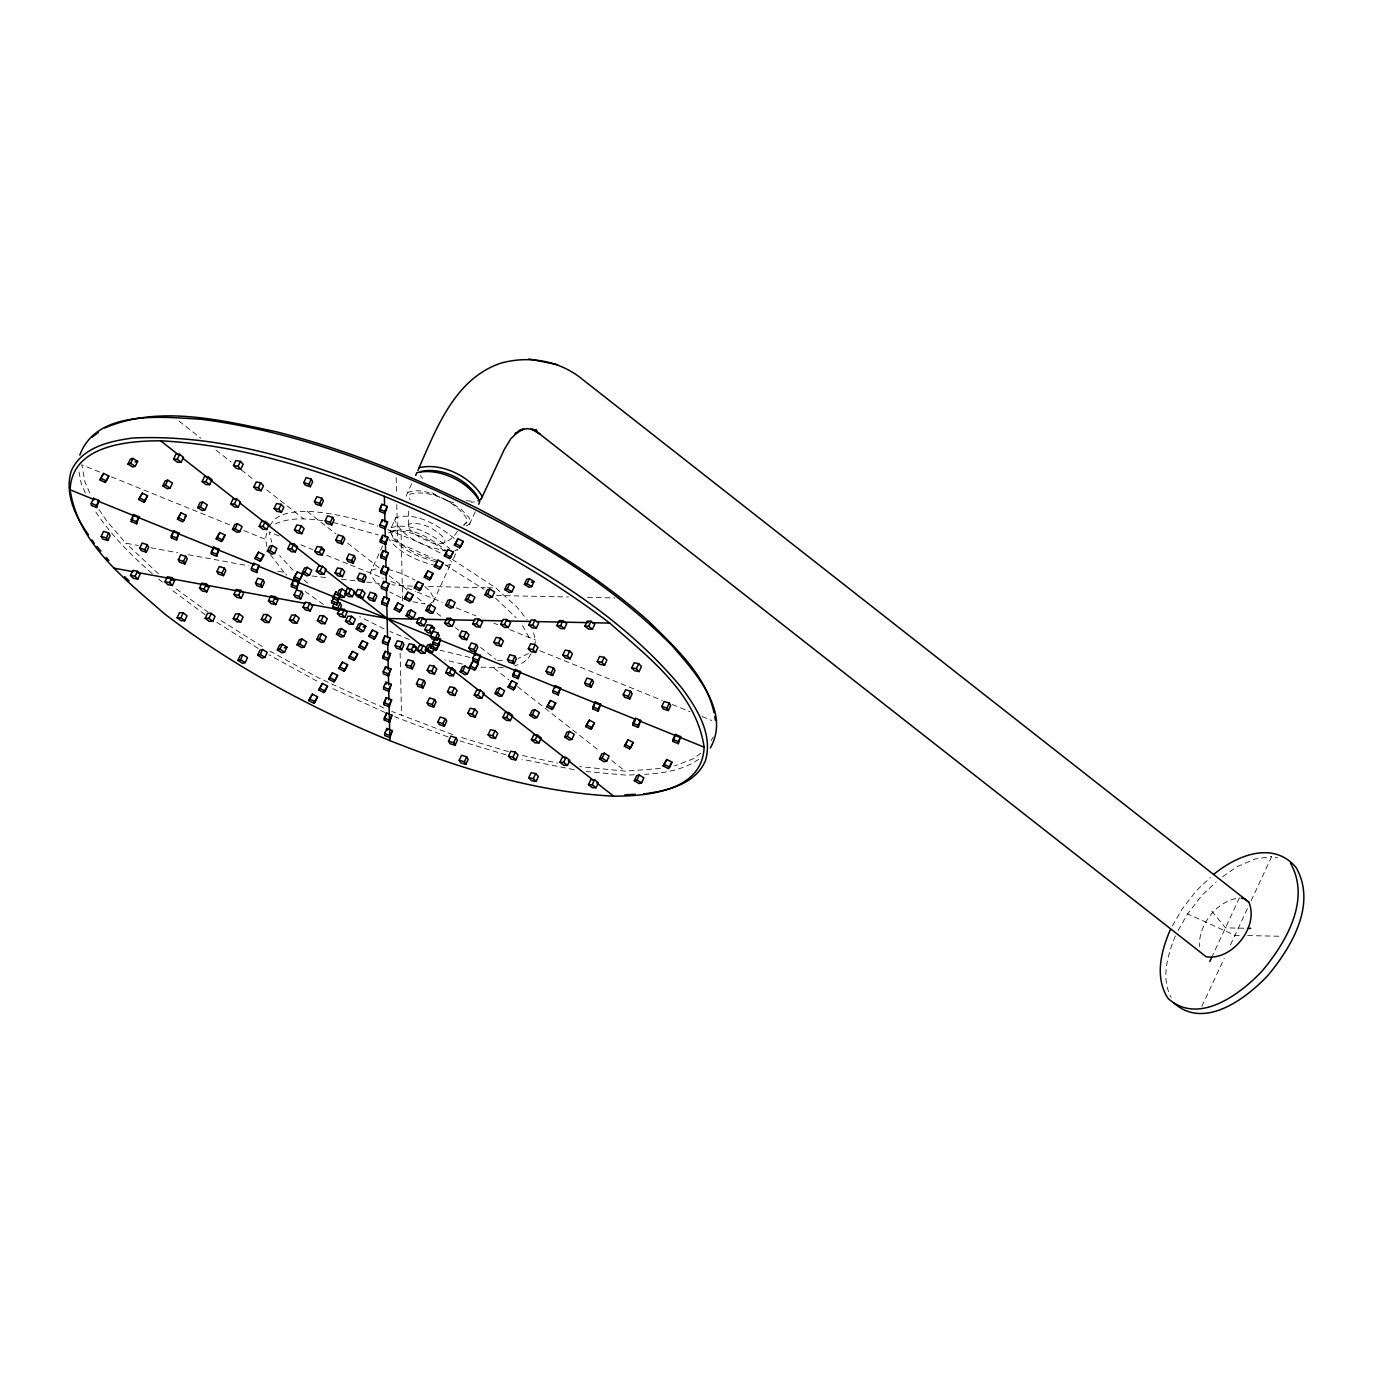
<?xml version="1.0" encoding="UTF-8"?>
<svg xmlns="http://www.w3.org/2000/svg" width="1373" height="1373" viewBox="0 0 1373 1373"><rect width="100%" height="100%" fill="white"/><g stroke="black" fill="none" stroke-linecap="round" stroke-linejoin="round"><path stroke-width="0.75" stroke-dasharray="5 3.75" d="M457.415 531.385C450.516 542.421 438.347 547.518 426.917 540.602C420.087 537.77 413.239 534.028 408.691 528.021L408.673 509.16M266.843 546.557L265.573 539.4L266.551 533.17M534.509 646.288L535.487 640.058L532.793 629.675M408.262 525.979L408.605 524.246C421.717 520.951 436.133 529.429 444.835 538.954L444.921 542.73M1175.391 935.94C1167.651 954.939 1160.7 978.108 1171.135 997.382M382.621 545.853L370.195 572.953L374.675 580.899L379.84 585.516M454.36 538.559C438.776 525.705 416.379 511.425 395.75 517.724L390.018 530.459C396.076 549.475 418.422 556.906 435.876 561.694M395.75 517.724L394.686 520.47C404.108 539.52 428.119 547.81 447.958 551.225M411.643 483.639L406.339 495.464L407.541 499.12M430.161 603.416L433.302 601.734L434.366 599.006L429.886 591.059L424.72 586.443L485.356 587.713M433.302 601.734L451.837 561.506M466.288 525.928L469.429 524.246L470.493 521.5L469.291 517.844L460.865 508.954L446.448 499.926M463.662 525.722L467.85 520.436C457.312 502.192 430.71 489.011 410.046 494.091L408.982 496.528L410.184 499.909M469.429 524.246L475.367 511.511M1211.484 957.856L1239.459 897.856C1216.976 900.739 1198.337 924.286 1199.453 946.666M1201.838 1006.392L1224.235 958.371M1230.5 944.916L1247.525 908.428M1251.112 900.739L1271.707 856.563L1277.645 857.885M1172.439 925.951L1181.844 909.407L1196.501 890.528L1210.505 877.398M1178.154 930.431L1187.559 913.886L1202.216 895.007L1216.221 881.878M711.145 740.579L713.308 736.923M270.052 525.67C276.574 512.198 294.114 511.786 307.123 511.322C331.339 512.541 355.109 518.308 378.004 526.134M531.025 653.788L527.764 659.091L522.255 663.056L514.652 665.939M528.502 653.582L518.153 658.439M700.848 753.211L692.679 759.029L674.521 765.928M698.754 759.338C683.136 770.219 663.296 773.239 644.624 774.321M1222.622 876.695L1237.433 866.466L1255.265 859L1271.707 856.563M407.403 492.718C424 485.75 440.75 499.291 456.317 503.788M391.082 527.73C411.711 521.431 434.125 535.71 449.692 548.565M388.748 532.724C408.502 523.902 431.036 538.233 446.088 550.573M371.259 570.224L379.446 568.062L347.489 543.004M454.635 550.916L457.775 549.251L453.107 559.24L449.966 560.922M450.79 564.252L444.286 566.242M395.527 530.047L392.558 531.591L391.494 534.028L392.695 537.409M463.834 524.417L466.786 522.89M275.321 523.92C290.218 517.209 307.157 518.376 322.912 520.762M660.293 768.502L625.264 771.145L579.749 766.615M471.334 502.243L474.32 501.917M391.889 531.042C412.346 529.738 432.341 540.378 447.358 553.559M497.438 660.636L504.921 660.31M480.842 667.141L503.29 667.724M634.292 774.784L626.002 775.144L586.374 771.523M412.484 586.185L391.786 584.812M487.449 587.747L495.807 587.919L516.986 607.106L527.181 619.704M496.545 595.504L568.473 596.998M587.524 597.392L615.035 597.976M1243.835 928.234L1225.471 927.856L1211.398 910.642M1239.184 935.408L1234.979 935.322L1187.559 913.886M1247.611 935.579L1281.284 936.283M466.357 500.682L472.913 501.402M312.014 575.991L328.799 577.844M341.396 579.234L356.105 580.865M366.591 582.032L379.188 583.422M574.137 769.669L522.444 759.338M98.976 509.503L106.991 521.294L125.801 543.193L138.295 545.493M150.79 547.793L177.872 552.787M188.273 554.709L248.667 565.83M277.827 571.202L284.074 572.352L286.854 575.064M333.124 522.444L378.347 534.904M469.892 657.444L440.132 650.218M462.495 664.103L444.732 659.915M522.461 755.493L557.592 763.096M438.382 560.682C420.842 556.408 402.495 548.788 391.219 534.114M436.048 565.676C418.525 561.403 400.161 553.782 388.885 539.126M387.924 569.263L401.997 573.622L414.972 580.058M412.775 601.752L425.115 603.897L415.333 596.225M508.388 751.666L460.59 737.232M506.139 754.893L459.904 740.905M448.01 736.958L394.703 716.689M452.695 734.606L391.683 711.386M387.632 529.515L418.49 542.129L443.119 554.383M391.837 539.949L432.392 557.987M409.223 639.526L389.932 631.494M278.976 535.933L269.057 531.9L271.768 542.284M300.79 544.789L312.701 549.612M326.568 555.258L348.382 564.114M350.372 564.904L383.41 578.325M390.962 581.38L415.487 591.351M417.375 592.106L442.295 602.215M456.179 607.861L476.002 615.911M493.851 623.153L497.815 624.766M509.709 629.589L535.487 640.058M99.577 472.02L81.779 464.812L84.972 481.872L89.949 493.405M111.419 476.843L229.995 524.967M243.828 530.579L265.573 539.4M539.898 650.768L662.421 700.505M672.307 704.503L690.087 711.729M701.946 716.534L711.832 720.55M383.805 707.987L318.605 677.867L269.468 650.785M385.212 712.604L330.189 687.461M400.899 597.581L389.589 591.917M384.131 628.903L359.64 616.614M445.041 564.801L484 589.343M316.888 681.077L268.919 654.767M431.946 492.667L439.703 497.043M258.158 648.399L215.63 621.591M452.163 559.257L495.807 587.919M262.312 646.546L218.479 619M323.427 604.463L305.252 591.54M176.19 588.863L208.13 612.204M205.092 614.658L169.926 588.588M307.123 511.322L335.716 533.754M389.228 575.75L407.18 589.824M436.889 613.13L443.616 618.416M455.39 627.65L458.754 630.293M480.619 647.438L495.756 659.315M179.022 421.099L200.921 438.262M216.076 450.155L231.213 462.032M241.322 469.961L254.794 480.533M266.585 489.766L303.622 518.822M493.954 668.136L509.091 680.013M517.518 686.62L600.018 751.34M611.809 760.591L625.264 771.145M495.584 598.182L516.111 617.678M303.845 579.887L308.753 584.04M158.427 573.828L125.801 543.193M152.163 573.554C130.469 554.658 109.874 533.96 94.291 509.64M158.616 579.011L163.473 583.113M293.136 570.276L279.697 555.67M284.074 572.352L270.395 554.623M420.292 475.556L422.472 478.405M522.529 625.504L530.716 640.402M85.401 493.13L81.161 483.45L79.033 471.969M401.122 534.646L402.649 602.438M396.179 477.581L396.557 494.246M396.78 504.663L397.621 542.146M400.127 653.153L401.534 715.642"/><path stroke-width="1.5" d="M79.823 455.047C96.934 409.24 161.671 417.066 200.681 419.211C282.666 429.646 361.442 457.192 436.563 490.83C522.032 531.179 606.317 578.788 673.045 646.752C695.562 673.062 730.917 711.523 710.356 747.942M70.126 489.801C71.808 445.641 126.762 440.733 160.641 440.819C237.975 444.698 312.821 467.987 384.371 496.322C464.28 529.189 540.893 570.705 609.715 623.102C648.21 656.998 696.145 692.987 704.126 747.152C702.444 791.311 647.49 796.237 613.611 796.151C536.277 792.272 461.431 768.966 389.881 740.631C309.972 707.781 233.359 666.265 164.537 613.868C126.041 579.972 78.107 543.965 70.126 489.801L93.896 499.463M1170.345 929.624C1161.112 951.008 1154.333 977.439 1168.08 998.48C1198.337 1025.631 1239.87 994.567 1262.044 971.14C1285.866 942.685 1311.249 899.796 1290.466 863.205M537.667 432.375L1206.146 956.741C1232.25 960.963 1259.367 926.363 1248.812 902.095L582.667 379.532C559.841 360.567 528.485 355.178 500.235 363.364C454.926 379.12 436.751 427.621 419.057 467.73L417.993 470.458M415.659 475.47L416.723 472.724C439.24 467.249 468.45 481.545 479.829 501.505L478.765 504.251M477.958 500.922L481.099 499.24L482.146 496.511C470.785 476.551 441.557 462.255 419.057 467.73M99.937 479.829L103.61 473.41L108.776 476.036L106.442 481.031L105.103 482.455L99.937 479.829L103.61 473.41M91.236 503.307L93.57 498.296L98.907 500.476L96.625 507.529L91.287 505.367L91.236 503.307L96.573 505.47L96.625 507.529M105.103 482.455L108.776 476.036M96.573 505.47L98.907 500.476M127.998 464.091L130.332 459.08L132.958 458.393L137.609 461.294L135.275 466.288L132.649 466.992L127.998 464.091L130.624 463.387L135.275 466.288M130.624 463.387L132.958 458.393M101.207 536.397L103.541 531.385L108.69 532.947L110.115 535.504L107.781 540.499L102.632 538.937L101.207 536.397L106.356 537.959L107.781 540.499M106.356 537.959L108.69 532.947M138.69 499.515L142.363 493.096L147.529 495.722L145.195 500.716L143.856 502.14L138.69 499.515L142.363 493.096M131.259 519.543L133.593 514.549L138.93 516.711L136.648 523.765L131.31 521.603L131.259 519.543L136.596 521.723L136.648 523.765M131.31 521.603L132.872 518.273M143.856 502.14L147.529 495.722M136.596 521.723L138.93 516.711M173.564 459.217L175.898 454.206L179.64 454.291L183.45 457.278L181.116 462.272L177.374 462.203L173.564 459.217L177.306 459.286L181.116 462.272M162.838 485.87L165.172 480.876L167.798 480.172L172.449 483.073L170.115 488.084L167.489 488.771L162.838 485.87L165.464 485.167L170.115 488.084M177.306 459.286L179.64 454.291M165.464 485.167L167.798 480.172M139.789 548.102L142.106 543.09L147.254 544.652L148.679 547.209L146.345 552.203L141.213 550.642L139.789 548.102L144.92 549.663L146.345 552.203M130.504 575.424L132.838 570.413L137.437 571.271L140.149 574.137L137.815 579.131L133.215 578.273L130.504 575.424L135.103 576.265L137.815 579.131M144.92 549.663L147.254 544.652M135.103 576.265L137.437 571.271M177.443 519.2L181.116 512.781L186.282 515.407L183.948 520.401L182.609 521.826L177.443 519.2L181.116 512.781M171.299 535.796L173.616 530.802L178.953 532.964L176.671 540.018L171.333 537.856L171.299 535.796L176.636 537.959L176.671 540.018M171.333 537.856L173.616 530.802M202.106 481.597L204.44 476.603L208.181 476.688L211.991 479.675L209.657 484.669L205.916 484.583L202.106 481.597L205.847 481.683L209.657 484.669M176.636 537.959L178.953 532.964M205.847 481.683L208.181 476.688M197.678 507.65L200.012 502.655L202.638 501.952L207.289 504.852L204.955 509.864L202.329 510.55L197.678 507.65L200.304 506.963L204.955 509.864M165 581.774L167.334 576.78L171.934 577.621L174.628 580.487L172.312 585.482L167.712 584.641L165 581.774L169.6 582.633L172.312 585.482M200.304 506.963L202.638 501.952M178.353 559.789L180.687 554.795L185.836 556.357L187.26 558.897L184.926 563.908L179.777 562.346L178.353 559.789L183.501 561.351L184.926 563.908M169.6 582.633L171.934 577.621M183.501 561.351L185.836 556.357M233.53 465.533L235.847 460.521L240.447 461.379L243.158 464.228L240.824 469.24L236.225 468.382L233.53 465.533L238.13 466.374L240.824 469.24M238.13 466.374L240.447 461.379M177.134 617.713L179.468 612.718L183.21 612.804L187.003 615.773L184.686 620.785L180.944 620.699L177.134 617.713L180.876 617.799L184.686 620.785M230.664 503.994L232.998 499L236.74 499.086L240.532 502.072L238.216 507.066L234.474 506.98L230.664 503.994L234.405 504.08L238.216 507.066M216.196 538.885L219.869 532.467L225.035 535.092L222.701 540.087L221.362 541.511L216.196 538.885L219.869 532.467M211.322 552.049L213.656 547.038L218.993 549.217L216.711 556.271L211.373 554.108L211.322 552.049L216.659 554.211L216.711 556.271M180.876 617.799L183.21 612.804M234.405 504.08L236.74 499.086M211.373 554.108L213.656 547.038M199.48 588.142L201.814 583.13L206.413 583.988L209.125 586.855L206.791 591.849L202.191 590.991L199.48 588.142L204.079 588.983L206.791 591.849M221.362 541.511L225.035 535.092M216.659 554.211L218.993 549.217M204.079 588.983L206.413 583.988M232.518 529.429L234.852 524.435L237.478 523.731L242.111 526.648L239.794 531.643L237.151 532.346L232.518 529.429L235.143 528.742L239.794 531.643M253.833 487.003L256.167 482.009L260.767 482.85L263.479 485.716L261.145 490.71L256.545 489.869L253.833 487.003L258.433 487.861L261.145 490.71M235.143 528.742L237.478 523.731M216.934 571.494L219.268 566.5L224.4 568.062L225.824 570.602L223.49 575.613L218.358 574.051L216.934 571.494L222.066 573.056L223.49 575.613M258.433 487.861L260.767 482.85M222.066 573.056L224.4 568.062M205.195 618.296L207.529 613.302L211.27 613.371L215.063 616.357L212.729 621.368L209.005 621.283L205.195 618.296L208.936 618.382L212.729 621.368M208.936 618.382L211.27 613.371M259.205 526.391L261.539 521.397L265.281 521.465L269.091 524.452L266.757 529.463L263.015 529.377L259.205 526.391L262.947 526.477L266.757 529.463M262.947 526.477L265.281 521.465M233.976 594.492L236.31 589.498L240.91 590.339L243.622 593.205L241.288 598.199L236.688 597.358L233.976 594.492L238.576 595.333L241.288 598.199M274.154 508.491L276.488 503.496L281.087 504.337L283.799 507.203L281.465 512.198L276.865 511.357L274.154 508.491L278.753 509.332L281.465 512.198M254.949 558.571L258.622 552.152L263.788 554.778L261.454 559.772L260.115 561.197L254.949 558.571L258.622 552.152M238.576 595.333L240.91 590.339M278.753 509.332L281.087 504.337M251.345 568.302L253.679 563.29L259.016 565.453L256.734 572.524L251.396 570.344L251.345 568.302L256.682 570.464L256.734 572.524M233.256 618.88L235.572 613.885L239.314 613.954L243.124 616.94L240.79 621.952L237.048 621.866L233.256 618.88L236.997 618.966L240.79 621.952M260.115 561.197L263.788 554.778M256.682 570.464L259.016 565.453M267.357 551.225L269.692 546.214L272.317 545.527L276.951 548.428L274.634 553.422L271.991 554.126L267.357 551.225L269.983 550.522L274.634 553.422M236.997 618.966L239.314 613.954M269.983 550.522L272.317 545.527M255.498 583.199L257.832 578.205L262.981 579.766L264.405 582.306L262.071 587.301L256.923 585.756L255.498 583.199L260.647 584.761L262.071 587.301M303.793 482.609L306.128 477.598L311.259 479.16L312.684 481.717L310.367 486.711L305.218 485.15L303.793 482.609L308.942 484.171L310.367 486.711M260.647 584.761L262.981 579.766M308.942 484.171L311.259 479.16M294.457 529.978L296.791 524.967L301.391 525.825L304.102 528.674L301.768 533.685L297.169 532.827L294.457 529.978L299.057 530.819L301.768 533.685M287.764 548.788L290.098 543.794L293.839 543.862L297.632 546.849L295.315 551.86L291.574 551.774L287.764 548.788L291.505 548.874L295.315 551.86M237.907 660.413L240.241 655.419L242.867 654.715L247.518 657.616L245.183 662.61L242.558 663.313L237.907 660.413L240.532 659.709L245.183 662.61M299.057 530.819L301.391 525.825M291.505 548.874L293.839 543.862M240.532 659.709L242.867 654.715M314.486 501.711L316.82 496.717L321.969 498.262L323.393 500.819L321.059 505.813L315.91 504.251L314.486 501.711L319.634 503.273L321.059 505.813M268.473 600.859L270.807 595.848L275.407 596.706L278.101 599.572L275.784 604.566L271.185 603.725L268.473 600.859L273.073 601.7L275.784 604.566M261.299 619.463L263.633 614.469L267.375 614.538L271.185 617.524L268.851 622.535L265.109 622.45L261.299 619.463L265.04 619.549L268.851 622.535M273.073 601.7L275.407 596.706M265.04 619.549L267.375 614.538M319.634 503.273L321.969 498.262M257.626 655.178L259.96 650.184L262.586 649.48L267.22 652.381L264.903 657.375L262.26 658.079L257.626 655.178L260.252 654.475L264.903 657.375M293.702 578.256L297.375 571.837L302.541 574.463L300.206 579.457L298.868 580.882L293.702 578.256L297.375 571.837M291.368 584.538L293.702 579.543L299.039 581.706L296.757 588.76L291.419 586.597L291.368 584.538L296.705 586.7L296.757 588.76M291.419 586.597L292.981 583.268M260.252 654.475L262.586 649.48M325.178 520.813L327.512 515.819L332.661 517.381L334.085 519.921L331.751 524.915L326.602 523.353L325.178 520.813L330.327 522.375L331.751 524.915M302.197 573.004L304.514 568.01L307.157 567.306L311.791 570.207L309.457 575.201L306.831 575.905L302.197 573.004L304.823 572.301L309.457 575.201M298.868 580.882L302.541 574.463M296.705 586.7L299.039 581.706M294.079 594.904L296.414 589.909L301.545 591.471L302.97 594.011L300.653 599.006L295.504 597.444L294.079 594.904L299.211 596.466L300.653 599.006M304.823 572.301L307.157 567.306M314.777 551.448L317.112 546.454L321.711 547.295L324.423 550.161L322.089 555.155L317.489 554.314L314.777 551.448L319.377 552.306L322.089 555.155M330.327 522.375L332.661 517.381M319.377 552.306L321.711 547.295M299.211 596.466L301.545 591.471M289.36 620.047L291.694 615.053L295.435 615.121L299.245 618.107L296.911 623.119L293.17 623.033L289.36 620.047L293.101 620.133L296.911 623.119M277.329 649.944L279.663 644.95L282.289 644.246L286.94 647.146L284.606 652.158L281.98 652.844L277.329 649.944L279.972 649.24L284.606 652.158M293.101 620.133L295.435 615.121M279.972 649.24L282.289 644.246M316.305 571.185L318.639 566.191L322.38 566.26L326.19 569.246L323.856 574.257L320.115 574.171L316.305 571.185L320.046 571.271L323.856 574.257M302.952 607.209L305.287 602.215L309.886 603.056L312.598 605.922L310.264 610.916L305.664 610.075L302.952 607.209L307.552 608.067L310.264 610.916M320.046 571.271L322.38 566.26M335.87 539.915L338.204 534.921L343.353 536.483L344.777 539.023L342.443 544.017L337.295 542.472L335.87 539.915L341.019 541.477L342.443 544.017M307.552 608.067L309.886 603.056M341.019 541.477L343.353 536.483M297.049 644.709L299.383 639.715L302.009 639.011L306.66 641.912L304.325 646.923L301.7 647.61L297.049 644.709L299.674 644.006L304.325 646.923M299.674 644.006L302.009 639.011M335.098 572.936L337.432 567.941L342.031 568.782L344.726 571.649L342.409 576.643L337.809 575.802L335.098 572.936L339.697 573.777L342.409 576.643M317.42 620.63L319.755 615.636L323.496 615.705L327.306 618.691L324.972 623.685L321.231 623.617L317.42 620.63L321.162 620.699L324.972 623.685M339.697 573.777L342.031 568.782M346.58 559.017L348.896 554.023L354.045 555.584L355.47 558.125L353.136 563.136L348.004 561.574L346.58 559.017L351.711 560.579L353.136 563.136M321.162 620.699L323.496 615.705M339.062 597.959L336.78 605.012L331.442 602.85L336.128 591.523L332.455 597.942L337.621 600.567L340.521 595.813M351.711 560.579L354.045 555.584M337.037 594.784L339.354 589.789L341.997 589.086L346.631 591.986L344.297 596.998L341.671 597.684L337.037 594.784L339.663 594.08L344.297 596.998M316.768 639.475L319.085 634.48L321.728 633.777L326.362 636.677L324.028 641.689L321.402 642.375L316.768 639.475L319.394 638.771L324.028 641.689M336.694 602.129L340.126 603.159L341.551 605.716L339.217 610.71L334.068 609.149L332.644 606.609L334.205 603.279M339.663 594.08L341.997 589.086M319.394 638.771L321.728 633.777M379.583 509.28L381.917 504.286L387.255 506.448L384.955 513.502L379.617 511.34L379.583 509.28L384.921 511.46L384.955 513.502M336.78 605.012L339.182 597.238M379.617 511.34L381.917 504.286M339.217 610.71L337.792 608.17L340.126 603.159M344.863 593.582L347.197 588.588L350.939 588.657L354.732 591.643L352.398 596.637L348.656 596.569L344.863 593.582L348.605 593.651L352.398 596.637M337.449 613.577L339.783 608.565L344.383 609.423L347.094 612.289L344.76 617.284L340.161 616.443L337.449 613.577L342.049 614.418L344.76 617.284M384.921 511.46L387.255 506.448M379.926 524.709L382.26 519.715L387.598 521.877L385.315 528.931L379.978 526.769L379.926 524.709L385.264 526.872L385.315 528.931M348.605 593.651L350.939 588.657M357.272 578.119L359.606 573.125L364.737 574.686L366.162 577.226L363.828 582.238L358.696 580.676L357.272 578.119L362.403 579.681L363.828 582.238M342.049 614.418L344.383 609.423M385.264 526.872L387.598 521.877M336.471 634.24L338.805 629.246L341.431 628.542L346.082 631.443L343.748 636.454L341.122 637.141L336.471 634.24L339.097 633.537L343.748 636.454M380.27 540.138L382.604 535.127L387.941 537.306L385.659 544.36L380.321 542.198L380.27 540.138L385.607 542.301L385.659 544.36M355.401 594.423L357.735 589.412L362.335 590.27L365.046 593.119L362.712 598.13L358.113 597.272L355.401 594.423L360.001 595.264L362.712 598.13M362.403 579.681L364.737 574.686M380.321 542.198L382.655 537.186M339.097 633.537L341.431 628.542M345.481 621.214L347.815 616.22L351.557 616.288L355.367 619.274L353.033 624.269L349.291 624.2L345.481 621.214L349.223 621.283L353.033 624.269M308.702 700.59L312.375 694.154L317.541 696.78L315.206 701.792L313.868 703.216L308.702 700.59L312.375 694.154M360.001 595.264L362.335 590.27M385.607 542.301L387.941 537.306M349.223 621.283L351.557 616.288M380.613 555.567L382.947 550.556L388.284 552.718L386.002 559.789L380.664 557.61L380.613 555.567L385.95 557.73L386.002 559.789M318.725 689.898L322.398 683.462L327.563 686.088L325.229 691.1L323.891 692.524L318.725 689.898L322.398 683.462M380.664 557.61L382.226 554.28M313.868 703.216L317.541 696.78M328.748 679.206L332.42 672.77L337.586 675.396L335.252 680.407L333.914 681.832L328.748 679.206L332.42 672.77M385.95 557.73L388.284 552.718M367.964 597.221L370.298 592.226L375.43 593.788L376.871 596.345L374.537 601.34L369.388 599.778L367.964 597.221L373.113 598.782L374.537 601.34M323.891 692.524L325.435 689.177M380.973 570.979L383.307 565.985L388.628 568.147L386.345 575.201L381.007 573.039L380.973 570.979L386.311 573.142L386.345 575.201M381.007 573.039L383.307 565.985M356.191 629.006L358.525 624.011L361.15 623.308L365.784 626.208L363.467 631.22L360.824 631.906L356.191 629.006L358.816 628.302L363.467 631.22M338.771 668.514L342.443 662.078L347.609 664.704L345.275 669.698L343.937 671.14L338.771 668.514L342.443 662.078M333.914 681.832L337.586 675.396M358.816 628.302L361.15 623.308M373.113 598.782L375.43 593.788M386.311 573.142L388.628 568.147M381.316 586.408L383.651 581.414L388.988 583.576L386.705 590.63L381.368 588.468L381.316 586.408L386.654 588.571L386.705 590.63M348.793 657.821L352.466 651.386L357.632 654.011L355.298 659.006L353.959 660.43L348.793 657.821L352.466 651.386M343.937 671.14L347.609 664.704M358.816 647.112L362.489 640.693L367.655 643.319L365.321 648.313L363.982 649.738L358.816 647.112L362.489 640.693M386.654 588.571L388.988 583.576M353.959 660.43L357.632 654.011M381.66 601.837L383.994 596.826L389.331 599.006L387.049 606.059L381.711 603.897L381.66 601.837L386.997 604L387.049 606.059M381.711 603.897L383.994 596.826M368.839 636.42L372.512 630.001L377.678 632.627L375.344 637.621L374.005 639.046L368.839 636.42L372.512 630.001M363.982 649.738L367.655 643.319M386.997 604L389.331 599.006M374.005 639.046L377.678 632.627M394.24 609.337L397.913 602.919L403.078 605.527L400.744 610.539L399.406 611.963L394.24 609.337L397.913 602.919M382.535 640.899L384.869 635.905L390.207 638.067L387.924 645.121L382.586 642.959L382.535 640.899L387.873 643.079L387.924 645.121M382.586 642.959L384.869 635.905M404.263 598.645L407.935 592.209L413.101 594.835L410.767 599.847L409.429 601.271L404.263 598.645L407.935 592.209M399.406 611.963L403.078 605.527M387.873 643.079L390.207 638.067M414.286 587.953L417.958 581.517L423.124 584.143L420.79 589.154L419.452 590.579L414.286 587.953L417.958 581.517M382.895 656.328L385.212 651.334L390.567 653.497L388.267 660.55L382.93 658.388L382.895 656.328L388.233 658.491L388.267 660.55M410.201 599.606L413.101 594.835M382.93 658.388L385.212 651.334M406.133 615.739L408.45 610.745L411.093 610.058L415.727 612.959L413.393 617.953L410.767 618.657L406.133 615.739L408.759 615.053L413.393 617.953M424.308 577.261L427.981 570.825L433.147 573.451L430.813 578.462L429.474 579.887L424.308 577.261L427.981 570.825M419.452 590.579L423.124 584.143M388.233 658.491L390.567 653.497M408.759 615.053L411.093 610.058M395.064 645.619L397.381 640.625L402.529 642.186L403.954 644.726L401.62 649.738L396.488 648.176L395.064 645.619L400.195 647.181L401.62 649.738M383.239 671.757L385.573 666.763L390.91 668.926L388.61 675.979L383.29 673.817L383.239 671.757L388.576 673.92L388.61 675.979M434.331 566.568L438.004 560.133L443.17 562.758L440.836 567.753L439.497 569.194L434.331 566.568L438.004 560.133M429.474 579.887L431.036 576.54M400.195 647.181L402.529 642.186M388.576 673.92L390.91 668.926M444.354 555.876L448.027 549.44L453.193 552.066L450.859 557.06L449.52 558.502L444.354 555.876L448.027 549.44M383.582 687.187L385.916 682.175L391.254 684.355L388.971 691.408L383.633 689.229L383.582 687.187L388.919 689.349L388.971 691.408M439.497 569.194L443.17 562.758M416.568 622.69L418.885 617.678L422.627 617.764L426.437 620.75L424.103 625.745L420.361 625.676L416.568 622.69L420.31 622.758L424.103 625.745M454.394 545.167L458.05 538.748L463.216 541.374L460.882 546.368L459.56 547.793L454.394 545.167L458.05 538.748M406.871 648.828L409.205 643.834L413.805 644.675L416.517 647.541L414.183 652.553L409.583 651.694L406.871 648.828L411.471 649.686L414.183 652.553M449.52 558.502L453.193 552.066M388.919 689.349L391.254 684.355M425.836 610.522L428.17 605.51L430.796 604.824L435.447 607.724L433.113 612.718L430.487 613.422L425.836 610.522L428.462 609.818L433.113 612.718M420.31 622.758L422.627 617.764M383.925 702.598L386.259 697.604L391.597 699.767L389.314 706.82L383.977 704.658L383.925 702.598L389.263 704.761L389.314 706.82M383.977 704.658L386.259 697.604M428.462 609.818L430.796 604.824M481.099 499.24L504.406 449.246L510.91 438.639L519.234 430.83L515.012 433.714L523.92 429.097L520.213 429.818M411.471 649.686L413.805 644.675M459.56 547.793L463.216 541.374M405.756 664.738L408.09 659.726L413.222 661.288L414.646 663.846L412.329 668.84L407.18 667.278L405.756 664.738L410.887 666.283L412.329 668.84M389.263 704.761L391.597 699.767M424.823 629.675L427.157 624.681L431.757 625.522L434.469 628.388L432.135 633.399L427.535 632.541L424.823 629.675L429.423 630.533L432.135 633.399M384.286 718.028L386.602 713.033L391.94 715.196L389.657 722.249L384.32 720.087L384.286 718.028L389.623 720.19L389.657 722.249M384.32 720.087L386.602 713.033M426.282 650.047L424.738 653.376L420.996 653.308L417.186 650.321L419.52 645.31L423.262 645.396L427.054 648.382M410.887 666.283L413.222 661.288M429.423 630.533L431.757 625.522M417.186 650.321L420.927 650.39L423.262 645.396M389.623 720.19L391.94 715.196M384.629 733.457L386.963 728.445L392.3 730.625L390.001 737.679L384.68 735.516L384.629 733.457L389.966 735.619L390.001 737.679M430.367 636.248L432.701 631.254L437.85 632.816L439.274 635.356L436.94 640.35L431.791 638.788L430.367 636.248L435.516 637.81L436.94 640.35M445.556 605.287L447.89 600.276L450.516 599.589L455.149 602.49L452.833 607.484L450.19 608.188L445.556 605.287L448.182 604.583L452.833 607.484M434.108 648.845L432.564 652.175L429.921 652.879L425.287 649.961L427.621 644.967L430.247 644.28L433.336 646.202M448.182 604.583L450.516 599.589M425.287 649.961L427.913 649.275L430.247 644.28M436.906 637.673L440.476 639.114L438.193 646.168L432.855 644.006L434.366 638.617M435.79 650.442L439.463 644.023L435.79 650.442L430.624 647.816L432.958 642.821M389.966 735.619L392.3 730.625M435.516 637.81L437.85 632.816M430.624 647.816L433.525 643.062M444.612 623.273L446.946 618.262L450.687 618.348L454.497 621.334L452.163 626.328L448.422 626.26L444.612 623.273L448.353 623.342L452.163 626.328M416.448 683.84L418.782 678.828L423.914 680.39L425.355 682.947L423.021 687.942L417.873 686.38L416.448 683.84L421.597 685.402L423.021 687.942M438.193 646.168L440.476 639.114M448.353 623.342L450.687 618.348M427.192 670.316L429.526 665.321L434.108 666.162L436.82 669.029L434.486 674.023L429.886 673.182L427.192 670.316L431.791 671.157L434.486 674.023M421.597 685.402L423.914 680.39M431.791 671.157L434.108 666.162M465.258 600.052L467.592 595.041L470.218 594.355L474.869 597.255L472.535 602.249L469.909 602.953L465.258 600.052L467.901 599.349L472.535 602.249M467.901 599.349L470.218 594.355M427.14 702.942L429.474 697.93L434.623 699.492L436.048 702.049L433.714 707.044L428.565 705.482L427.14 702.942L432.289 704.503L433.714 707.044M459.32 636.042L461.654 631.031L466.254 631.889L468.965 634.755L466.631 639.749L462.032 638.908L459.32 636.042L463.92 636.883L466.631 639.749M445.727 672.719L448.061 667.707L451.803 667.793L455.613 670.779L453.279 675.773L449.537 675.705L445.727 672.719L449.469 672.787L453.279 675.773M432.289 704.503L434.623 699.492M463.92 636.883L466.254 631.889M484.978 594.818L487.312 589.806L489.938 589.12L494.589 592.02L492.255 597.015L489.629 597.718L484.978 594.818L487.604 594.114L492.255 597.015M449.469 672.787L451.803 667.793M472.672 623.857L475.007 618.845L478.748 618.931L482.558 621.918L480.224 626.912L476.482 626.843L472.672 623.857L476.414 623.926L480.224 626.912M487.604 594.114L489.938 589.12M476.414 623.926L478.748 618.931M447.495 691.803L449.829 686.792L454.429 687.65L457.14 690.516L454.806 695.51L450.207 694.669L447.495 691.803L452.095 692.644L454.806 695.51M468.948 647.953L471.282 642.959L476.414 644.503L477.838 647.061L475.504 652.055L470.373 650.493L468.948 647.953L474.08 649.515L475.504 652.055M460.127 671.757L462.461 666.746L465.087 666.059L469.738 668.96L467.404 673.954L464.761 674.658L460.127 671.757L462.752 671.054L467.404 673.954M437.833 722.044L440.167 717.049L445.315 718.594L446.74 721.151L444.406 726.145L439.257 724.584L437.833 722.044L442.981 723.605L444.406 726.145M452.095 692.644L454.429 687.65M462.752 671.054L465.087 666.059M474.08 649.515L476.414 644.503M472.827 658.199L475.161 653.205L480.499 655.367L478.216 662.421L472.878 660.259L472.827 658.199L478.164 660.362L478.216 662.421M504.698 589.583L507.015 584.572L509.658 583.885L514.291 586.786L511.957 591.78L509.332 592.484L504.698 589.583L507.324 588.88L511.957 591.78M442.981 723.605L445.315 718.594M469.377 667.501L473.05 661.082L478.216 663.708L475.882 668.702L474.543 670.127L469.377 667.501L473.05 661.082M507.324 588.88L509.658 583.885M478.164 660.362L480.499 655.367M474.543 670.127L478.216 663.708M500.733 624.44L503.067 619.429L506.809 619.515L510.619 622.501L508.285 627.495L504.543 627.427L500.733 624.44L504.475 624.509L508.285 627.495M493.817 642.392L496.134 637.398L500.733 638.239L503.445 641.105L501.111 646.117L496.511 645.259L493.817 642.392L498.416 643.25L501.111 646.117M448.525 741.145L450.859 736.151L456.008 737.713L457.432 740.253L455.098 745.247L449.949 743.685L448.525 741.145L453.674 742.707L455.098 745.247M504.475 624.509L506.809 619.515M524.4 584.349L526.734 579.337L529.36 578.651L534.011 581.551L531.677 586.546L529.051 587.249L524.4 584.349L527.026 583.645L531.677 586.546M474.286 695.116L476.62 690.104L480.361 690.19L484.154 693.176L481.82 698.171L478.079 698.102L474.286 695.116L478.027 695.184L481.82 698.171M498.416 643.25L500.733 638.239M527.026 583.645L529.36 578.651M453.674 742.707L456.008 737.713M467.815 713.274L470.15 708.279L474.749 709.12L477.461 711.986L475.127 716.998L470.527 716.14L467.815 713.274L472.415 714.132L475.127 716.998M478.027 695.184L480.361 690.19M472.415 714.132L474.749 709.12M459.234 760.247L461.568 755.253L466.7 756.815L468.124 759.355L465.79 764.349L460.659 762.804L459.234 760.247L464.366 761.809L465.79 764.349M507.512 659.658L509.846 654.646L514.995 656.208L516.42 658.765L514.086 663.76L508.937 662.198L507.512 659.658L512.661 661.22L514.086 663.76M494.966 693.537L497.301 688.542L499.926 687.839L504.56 690.739L502.226 695.733L499.6 696.437L494.966 693.537L497.592 692.833L502.226 695.733M464.366 761.809L466.7 756.815M528.794 625.024L531.128 620.012L534.869 620.098L538.679 623.085L536.345 628.079L532.604 627.993L528.794 625.024L532.535 625.093L536.345 628.079M497.592 692.833L499.926 687.839M512.661 661.22L514.995 656.208M532.535 625.093L534.869 620.098M512.85 674.452L515.184 669.44L520.521 671.603L518.239 678.674L512.901 676.494L512.85 674.452L518.187 676.614L518.239 678.674M512.901 676.494L514.463 673.165M508.13 687.187L511.803 680.768L516.969 683.394L514.635 688.388L513.296 689.812L508.13 687.187L511.803 680.768M488.136 734.761L490.453 729.767L495.052 730.608L497.764 733.474L495.43 738.468L490.83 737.627L488.136 734.761L492.735 735.602L495.43 738.468M528.296 648.76L530.63 643.748L535.23 644.606L537.941 647.472L535.607 652.467L531.008 651.626L528.296 648.76L532.896 649.601L535.607 652.467M518.187 676.614L520.521 671.603M513.296 689.812L514.858 686.483M492.735 735.602L495.052 730.608M532.896 649.601L535.23 644.606M502.827 717.495L505.161 712.501L508.902 712.587L512.713 715.573L510.378 720.568L506.637 720.482L502.827 717.495L506.568 717.581L510.378 720.568M506.568 717.581L508.902 712.587M556.854 625.59L559.189 620.596L562.93 620.682L566.723 623.668L564.406 628.662L560.665 628.577L556.854 625.59L560.596 625.676L564.406 628.662M560.596 625.676L562.93 620.682M546.094 671.363L548.428 666.351L553.559 667.913L554.984 670.47L552.667 675.465L547.518 673.903L546.094 671.363L551.225 672.907L552.667 675.465M508.439 756.248L510.773 751.237L515.373 752.095L518.084 754.961L515.75 759.956L511.151 759.115L508.439 756.248L513.039 757.089L515.75 759.956M529.806 715.316L532.14 710.322L534.766 709.618L539.4 712.518L537.066 717.53L534.44 718.216L529.806 715.316L532.432 714.629L537.066 717.53M551.225 672.907L553.559 667.913M532.432 714.629L534.766 709.618M513.039 757.089L515.373 752.095M562.793 655.11L565.127 650.115L569.726 650.956L572.438 653.823L570.104 658.834L565.504 657.976L562.793 655.11L567.392 655.968L570.104 658.834M567.392 655.968L569.726 650.956M552.89 690.688L555.224 685.693L560.562 687.856L558.262 694.91L552.924 692.747L552.89 690.688L558.227 692.867L558.262 694.91M531.385 739.893L533.702 734.898L537.444 734.984L541.254 737.97L538.92 742.965L535.178 742.879L531.385 739.893L535.127 739.978L538.92 742.965M546.883 706.872L550.556 700.453L555.722 703.079L553.388 708.073L552.049 709.498L546.883 706.872L550.556 700.453M584.915 626.174L587.232 621.18L590.974 621.265L594.784 624.252L592.449 629.246L588.708 629.16L584.915 626.174L588.657 626.26L592.449 629.246M535.127 739.978L537.444 734.984M588.657 626.26L590.974 621.265M558.227 692.867L560.562 687.856M552.049 709.498L553.611 706.168M528.759 777.719L531.094 772.724L535.693 773.565L538.405 776.432L536.071 781.443L531.471 780.585L528.759 777.719L533.359 778.577L536.071 781.443M533.359 778.577L535.693 773.565M584.658 683.05L586.992 678.056L592.141 679.618L593.565 682.158L591.231 687.169L586.082 685.608L584.658 683.05L589.806 684.612L591.231 687.169M597.289 661.477L599.606 656.466L604.223 657.324L606.917 660.19L604.583 665.184L599.984 664.343L597.289 661.477L601.889 662.318L604.583 665.184M564.646 737.095L566.963 732.101L569.606 731.397L574.24 734.315L571.906 739.309L569.28 740.013L564.646 737.095L567.272 736.409L571.906 739.309M589.806 684.612L592.141 679.618M567.272 736.409L569.606 731.397M601.889 662.318L604.223 657.324M559.927 762.29L562.261 757.295L566.002 757.364L569.812 760.35L567.478 765.362L563.737 765.276L559.927 762.29L563.668 762.375L567.478 765.362M563.668 762.375L566.002 757.364M592.913 706.941L595.247 701.946L600.585 704.109L598.302 711.163L592.964 709L592.913 706.941L598.25 709.103L598.302 711.163M592.964 709L595.247 701.946M585.636 726.557L589.309 720.139L594.475 722.764L592.141 727.759L590.802 729.183L585.636 726.557L589.309 720.139M598.25 709.103L600.585 704.109M590.802 729.183L594.475 722.764M631.769 667.827L634.103 662.833L638.702 663.674L641.414 666.54L639.08 671.551L634.48 670.693L631.769 667.827L636.368 668.685L639.08 671.551M623.239 694.755L625.573 689.761L630.705 691.323L632.129 693.863L629.812 698.874L624.664 697.312L623.239 694.755L628.371 696.317L629.812 698.874M636.368 668.685L638.702 663.674M628.371 696.317L630.705 691.323M599.469 758.891L601.803 753.88L604.429 753.193L609.08 756.094L606.746 761.088L604.12 761.792L599.469 758.891L602.112 758.188L606.746 761.088M588.485 784.687L590.802 779.692L594.543 779.761L598.353 782.747L596.019 787.759L592.278 787.673L588.485 784.687L592.209 784.772L596.019 787.759M602.112 758.188L604.429 753.193M592.209 784.772L594.543 779.761M632.936 723.193L635.27 718.182L640.607 720.362L638.325 727.415L632.987 725.253L632.936 723.193L638.273 725.356L638.325 727.415M632.987 725.253L635.321 720.241M624.389 746.243L628.062 739.824L633.228 742.45L630.894 747.444L629.555 748.869L624.389 746.243L628.062 739.824M638.273 725.356L640.607 720.362M629.555 748.869L633.228 742.45M661.803 706.46L664.137 701.466L669.286 703.027L670.711 705.568L668.376 710.562L663.228 709L661.803 706.46L666.952 708.022L668.376 710.562M666.952 708.022L669.286 703.027M634.309 780.671L636.643 775.676L639.269 774.973L643.92 777.873L641.586 782.867L638.96 783.571L634.309 780.671L636.935 779.967L641.586 782.867M636.935 779.967L639.269 774.973M672.959 739.429L675.293 734.435L680.63 736.597L678.348 743.651L673.01 741.489L672.959 739.429L678.296 741.609L678.348 743.651M673.01 741.489L674.572 738.159M663.142 765.928L666.815 759.509L671.981 762.135L669.646 767.129L668.308 768.554L663.142 765.928L666.815 759.509M678.296 741.609L680.63 736.597M668.308 768.554L671.981 762.135M1209.733 961.598L1211.484 957.856M184.943 516.832L186.282 515.407M326.225 687.513L327.563 686.088M431.808 574.875L433.147 573.451M515.63 684.818L516.969 683.394M554.383 704.503L555.722 703.079M91.819 437.249L98.358 432.598M1213.629 874.481C1236.318 855.619 1273.337 840.053 1296.181 867.685C1316.964 904.275 1291.581 947.164 1267.742 975.619C1245.586 999.046 1204.052 1030.11 1173.795 1002.959M420.533 471.591C441.196 466.528 467.798 479.692 478.353 497.936M104.88 427.93C159.148 404.846 219.903 419.984 275.098 431.465C345.824 449.211 413.754 476.688 478.954 509.091C539.091 540.705 597.907 576.042 648.828 621.351C675.121 647.49 705.876 674.915 714.011 712.673M134.983 461.997L137.609 461.294M343.456 632.146L346.082 631.443M531.385 582.255L534.011 581.551M284.314 647.85L286.94 647.146M363.159 626.912L365.784 626.208M643.577 793.954C666.849 790.882 695.253 784.584 705.465 760.642C713.085 734.435 697.295 709 682.347 688.662C615.379 607.57 520.624 555.705 427.243 510.825C334.566 471.008 235.504 433.284 133.009 438.004C109.72 441.093 81.333 447.392 71.121 471.317C64.565 493.782 75.412 516.797 88.438 534.766M520.213 429.852L527.661 428.599L536.946 430.418L531.231 428.994L540.001 434.177L537.324 432.1M624.955 794.778L635.304 794.315M419.228 619.154L387.117 618.485L309.423 604.171M423.519 619.24L474.886 620.304M479.16 620.39L502.707 620.888M506.98 620.974L530.527 621.454M536.946 621.591L588.313 622.656M592.604 622.741L609.715 623.102M1247.92 928.32L1250.717 928.371M114.148 568.199L133.044 571.666M137.249 572.455L305.235 603.399M431.397 627.821L434.469 628.388M413.445 646.975L416.517 647.541M321.351 549.595L324.423 550.161M171.574 579.921L174.628 580.487M206.053 586.288L209.125 586.855M275.046 599.006L278.101 599.572M528.948 358.937L557.592 364.686M1241.226 898.234L1244.779 898.972L1248.812 902.095M332.644 606.609L337.792 608.17M97.861 501.059L254.383 564.595M258.347 566.208L333.639 596.774M337.586 598.371L432.701 636.986M436.648 638.582L634.789 719.006M638.737 720.619L704.126 747.152M331.408 600.79L336.745 602.953M432.804 641.946L438.141 644.109M455.716 543.742L460.882 546.368M445.693 554.435L450.859 557.06M435.67 565.144L440.836 567.753M425.647 575.836L430.813 578.462M415.624 586.528L420.79 589.154M405.601 597.221L410.767 599.847M395.578 607.913L400.744 610.539M101.276 478.405L106.442 481.031M140.029 498.09L145.195 500.716M178.782 517.775L183.948 520.401M217.535 537.461L222.701 540.087M256.288 557.146L261.454 559.772M295.041 576.832L300.206 579.457M333.793 596.517L338.959 599.143M431.963 646.391L437.129 649.017M470.716 666.077L475.882 668.702M509.469 685.762L514.635 688.388M548.222 705.447L553.388 708.073M586.975 725.133L592.141 727.759M625.728 744.818L630.894 747.444M664.481 764.504L669.646 767.129M370.178 634.995L375.344 637.621M360.155 645.688L365.321 648.313M350.132 656.38L355.298 659.006M340.109 667.089L345.275 669.698M330.086 677.781L335.252 680.407M320.063 688.474L325.229 691.1M310.041 699.166L315.206 701.792M427.913 649.275L432.564 652.175M160.641 440.819L179.091 455.287M182.455 457.913L234.457 498.725M239.486 502.672L320.012 565.83M325.058 569.778L350.218 589.532M353.565 592.158L422.352 646.117M427.398 650.064L479.4 690.859M482.747 693.502L564.955 757.982M568.319 760.625L593.479 780.362M596.843 782.988L613.611 796.151M420.927 650.39L424.738 653.376M124.617 576.643L129.028 580.933M96.899 546.437L100.898 551.122M106.219 557.387L108.879 560.51M91.922 539.898L94.239 543.313M714.715 716.466L715.436 720.259M675.293 734.435L675.344 736.494M555.224 685.693L555.258 687.753M515.184 669.44L515.235 671.5M475.161 653.205L475.212 655.247M384.371 496.322L384.56 504.904M384.766 513.468L384.955 522.049M385.092 528.468L385.298 537.049M385.384 541.34L385.624 552.049M385.779 558.468L385.967 567.049M386.156 575.613L386.311 582.049M386.5 590.613L386.688 599.194M386.791 603.485L387.564 637.776M387.701 644.194L387.941 654.921M388.044 659.194L388.284 669.921M388.387 674.194L388.628 684.921M388.713 689.195L388.954 699.921M389.057 704.195L389.881 740.631M382.26 519.715L382.312 521.774M382.947 550.556L382.998 552.615M385.573 666.763L385.607 668.805M385.916 682.175L385.967 684.235M386.963 728.445L386.997 730.505M333.725 595.796L333.776 597.839M293.702 579.543L293.753 581.603M253.679 563.29L253.73 565.35M133.593 514.549L133.644 516.608M93.57 498.296L93.621 500.356M383.651 581.414L383.685 583.456"/></g></svg>
